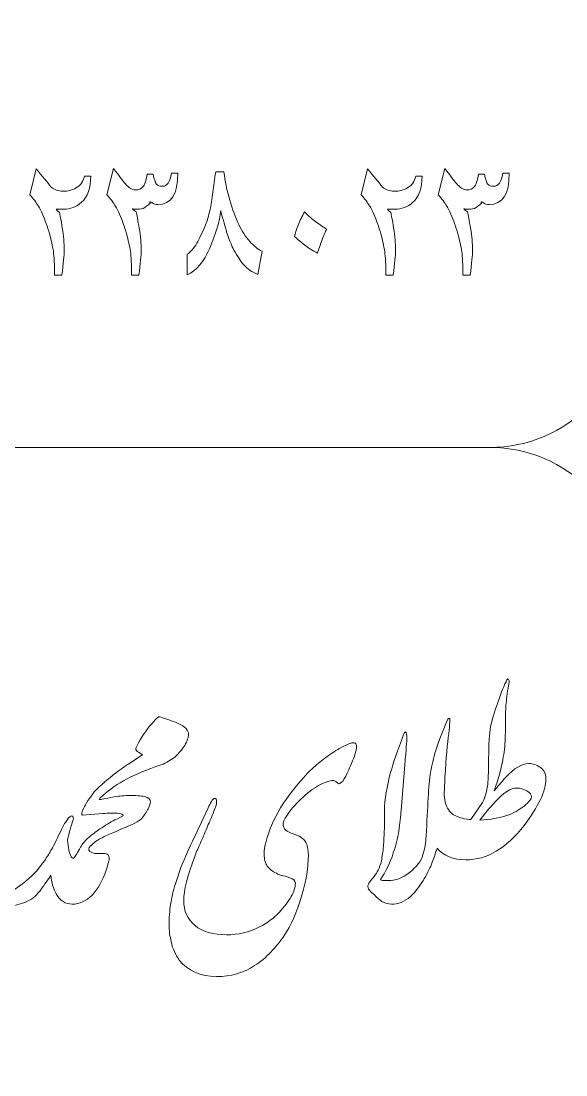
# Model space of a CAD drawing. Header units: millimetres. Extents: x 62 to 462, y 96 to 456.
# Drawn here: x 111.42 to 121.17, y 285.08 to 303.93 of the extents above; entities that cross this region are included whole.
import ezdxf

# ---------------------------------------------------------------- set-up
doc = ezdxf.new("R2010")
doc.units = ezdxf.units.MM
doc.header["$MEASUREMENT"] = 0
doc.layers.add('Layer 1', color=7, linetype='Continuous')

msp = doc.modelspace()

# ---------------------------------------------------------------- linework, layer by layer
at = {"layer": 'Layer 1', "color": 250, "lineweight": 18}
for points, knots in [([(104.8067, 316.3033), (104.8067, 316.3033), (119.8067, 316.3033), (119.8067, 316.3033), (121.1837, 316.3033), (122.3067, 315.1803), (122.3067, 313.8033), (122.3067, 313.8033), (122.3067, 298.8033), (122.3067, 298.8033), (122.3067, 297.4264), (121.1837, 296.3033), (119.8067, 296.3033), (119.8067, 296.3033), (104.8067, 296.3033), (104.8067, 296.3033), (103.4298, 296.3033), (102.3067, 297.4264), (102.3067, 298.8033), (102.3067, 298.8033), (102.3067, 313.8033), (102.3067, 313.8033), (102.3067, 315.1803), (103.4298, 316.3033), (104.8067, 316.3033)], [0, 0, 0, 0, 0.125, 0.125, 0.125, 0.25, 0.25, 0.25, 0.375, 0.375, 0.375, 0.5, 0.5, 0.5, 0.625, 0.625, 0.625, 0.75, 0.75, 0.75, 0.875, 0.875, 0.875, 1, 1, 1, 1]), ([(104.8067, 296.3033), (104.8067, 296.3033), (119.8067, 296.3033), (119.8067, 296.3033), (121.1837, 296.3033), (122.3067, 295.1803), (122.3067, 293.8033), (122.3067, 293.8033), (122.3067, 278.8033), (122.3067, 278.8033), (122.3067, 277.4264), (121.1837, 276.3033), (119.8067, 276.3033), (119.8067, 276.3033), (104.8067, 276.3033), (104.8067, 276.3033), (103.4298, 276.3033), (102.3067, 277.4264), (102.3067, 278.8033), (102.3067, 278.8033), (102.3067, 293.8033), (102.3067, 293.8033), (102.3067, 295.1803), (103.4298, 296.3033), (104.8067, 296.3033)], [0, 0, 0, 0, 0.125, 0.125, 0.125, 0.25, 0.25, 0.25, 0.375, 0.375, 0.375, 0.5, 0.5, 0.5, 0.625, 0.625, 0.625, 0.75, 0.75, 0.75, 0.875, 0.875, 0.875, 1, 1, 1, 1]), ([(118.9892, 290.0833), (118.9943, 290.0275), (119.0045, 289.9738), (119.0195, 289.9216), (119.0501, 289.8275), (119.1065, 289.7593), (119.1889, 289.7193), (119.2712, 289.6793), (119.3641, 289.6558), (119.4676, 289.6487), (119.4676, 289.6487), (119.6745, 289.9521), (119.6745, 289.9521), (119.7086, 290.0098), (119.7392, 290.1074), (119.7639, 290.2449), (119.7756, 290.3202), (119.7827, 290.4872), (119.7851, 290.7424), (119.7874, 290.9987), (119.798, 291.1892), (119.8192, 291.3127), (119.8427, 291.4279), (119.8874, 291.5761), (119.9532, 291.7584), (120.0202, 291.9418), (120.0614, 292.0476), (120.0755, 292.0759), (120.0908, 292.1041), (120.1026, 292.1276), (120.112, 292.1464), (120.1237, 292.1652), (120.1343, 292.1687), (120.1425, 292.1582), (120.1519, 292.1476), (120.1543, 292.1299), (120.1496, 292.1041), (120.1249, 291.95), (120.1073, 291.8254), (120.0979, 291.7278), (120.0896, 291.6302), (120.0849, 291.5373), (120.0861, 291.4491), (120.0873, 291.3609), (120.0861, 291.2468), (120.0814, 291.1069), (120.0767, 290.967), (120.0626, 290.8376), (120.0391, 290.72), (120.0167, 290.6012), (119.9885, 290.4872), (119.9532, 290.3755), (119.9191, 290.2649), (119.8956, 290.1944), (119.885, 290.1638), (119.9403, 290.2332), (120.0073, 290.312), (120.0884, 290.4025), (120.2413, 290.5683), (120.3812, 290.6506), (120.5047, 290.6506), (120.58, 290.6506), (120.6494, 290.6259), (120.7117, 290.5777), (120.7752, 290.5319), (120.8081, 290.4672), (120.8081, 290.3813), (120.8081, 290.1603), (120.6776, 289.8816), (120.4189, 289.5429), (120.1014, 289.1337), (119.7545, 288.9291), (119.3782, 288.9291), (119.1515, 288.9291), (118.9798, 288.9978), (118.8622, 289.1361), (118.8537, 289.1085), (118.8454, 289.0834), (118.8372, 289.0608), (118.8172, 288.9926), (118.7878, 288.9115), (118.749, 288.8186), (118.7114, 288.7257), (118.6585, 288.6269), (118.5915, 288.5234), (118.5233, 288.4199), (118.4551, 288.3364), (118.3857, 288.2718), (118.2787, 288.1789), (118.1646, 288.1342), (118.0447, 288.1365), (117.9835, 288.1389), (117.9271, 288.1553), (117.8765, 288.1859), (117.8283, 288.2177), (117.7836, 288.2576), (117.7425, 288.3035), (117.7048, 288.3329), (117.6825, 288.3529), (117.6731, 288.3611), (117.6413, 288.3917), (117.6249, 288.4223), (117.6249, 288.454), (117.6249, 288.4775), (117.6366, 288.5046), (117.659, 288.534), (117.6825, 288.5634), (117.7083, 288.5975), (117.7389, 288.6339), (117.7519, 288.6516), (117.7707, 288.6798), (117.793, 288.7163), (117.8165, 288.7527), (117.8365, 288.8021), (117.8542, 288.8632), (117.8706, 288.9232), (117.8859, 289.0032), (117.8965, 289.102), (117.9059, 289.2007), (117.9118, 289.2866), (117.9141, 289.3571), (117.9141, 289.3571), (117.9212, 289.5712), (117.9212, 289.5712), (117.9235, 289.6441), (117.9235, 289.7217), (117.9212, 289.8016), (117.9259, 290.0133), (117.9623, 290.2426), (118.0317, 290.4907), (118.0799, 290.6589), (118.1564, 290.8847), (118.2622, 291.1692), (118.2693, 291.1881), (118.2763, 291.1998), (118.2834, 291.2069), (118.2893, 291.2139), (118.2951, 291.2174), (118.2998, 291.2174), (118.3163, 291.2151), (118.3234, 291.1716), (118.321, 291.0869), (118.3187, 291.0458), (118.314, 290.9787), (118.3069, 290.887), (118.2998, 290.7929), (118.2951, 290.733), (118.2928, 290.7083), (118.2928, 290.7083), (118.2175, 289.8122), (118.2175, 289.8122), (118.2128, 289.704), (118.1999, 289.5817), (118.1799, 289.443), (118.1564, 289.3101), (118.1235, 289.1807), (118.0799, 289.0537), (118.02, 288.868), (117.9424, 288.708), (117.8483, 288.5751), (117.853, 288.5657), (117.8718, 288.561), (117.9036, 288.561), (117.9036, 288.561), (117.9906, 288.5575), (117.9906, 288.5575), (118.1164, 288.5528), (118.2422, 288.601), (118.3692, 288.701), (118.495, 288.8009), (118.5762, 288.9068), (118.6103, 289.0173), (118.6444, 289.129), (118.6632, 289.2407), (118.6656, 289.3536), (118.6808, 289.6135), (118.6938, 289.8393), (118.7032, 290.0309), (118.7126, 290.2226), (118.7267, 290.3778), (118.7467, 290.4978), (118.7655, 290.6166), (118.7973, 290.7471), (118.8408, 290.887), (118.8843, 291.0269), (118.9537, 291.208), (119.0477, 291.4315), (119.0618, 291.4538), (119.0736, 291.4632), (119.0854, 291.4585), (119.0971, 291.4538), (119.0924, 291.3644), (119.0701, 291.1881), (119.0477, 291.0128), (119.0254, 290.753), (119.003, 290.4084), (119.0007, 290.3188), (118.9961, 290.2108), (118.9892, 290.0833)], [0, 0, 0, 0, 0.0151515, 0.0151515, 0.0151515, 0.030303, 0.030303, 0.030303, 0.0454545, 0.0454545, 0.0454545, 0.0606061, 0.0606061, 0.0606061, 0.0757576, 0.0757576, 0.0757576, 0.0909091, 0.0909091, 0.0909091, 0.1060606, 0.1060606, 0.1060606, 0.1212121, 0.1212121, 0.1212121, 0.1363636, 0.1363636, 0.1363636, 0.1515152, 0.1515152, 0.1515152, 0.1666667, 0.1666667, 0.1666667, 0.1818182, 0.1818182, 0.1818182, 0.1969697, 0.1969697, 0.1969697, 0.2121212, 0.2121212, 0.2121212, 0.2272727, 0.2272727, 0.2272727, 0.2424242, 0.2424242, 0.2424242, 0.2575758, 0.2575758, 0.2575758, 0.2727273, 0.2727273, 0.2727273, 0.2878788, 0.2878788, 0.2878788, 0.3030303, 0.3030303, 0.3030303, 0.3181818, 0.3181818, 0.3181818, 0.3333333, 0.3333333, 0.3333333, 0.3484848, 0.3484848, 0.3484848, 0.3636364, 0.3636364, 0.3636364, 0.3787879, 0.3787879, 0.3787879, 0.3939394, 0.3939394, 0.3939394, 0.4090909, 0.4090909, 0.4090909, 0.4242424, 0.4242424, 0.4242424, 0.4393939, 0.4393939, 0.4393939, 0.4545455, 0.4545455, 0.4545455, 0.469697, 0.469697, 0.469697, 0.4848485, 0.4848485, 0.4848485, 0.5, 0.5, 0.5, 0.5151515, 0.5151515, 0.5151515, 0.530303, 0.530303, 0.530303, 0.5454545, 0.5454545, 0.5454545, 0.5606061, 0.5606061, 0.5606061, 0.5757576, 0.5757576, 0.5757576, 0.5909091, 0.5909091, 0.5909091, 0.6060606, 0.6060606, 0.6060606, 0.6212121, 0.6212121, 0.6212121, 0.6363636, 0.6363636, 0.6363636, 0.6515152, 0.6515152, 0.6515152, 0.6666667, 0.6666667, 0.6666667, 0.6818182, 0.6818182, 0.6818182, 0.6969697, 0.6969697, 0.6969697, 0.7121212, 0.7121212, 0.7121212, 0.7272727, 0.7272727, 0.7272727, 0.7424242, 0.7424242, 0.7424242, 0.7575758, 0.7575758, 0.7575758, 0.7727273, 0.7727273, 0.7727273, 0.7878788, 0.7878788, 0.7878788, 0.8030303, 0.8030303, 0.8030303, 0.8181818, 0.8181818, 0.8181818, 0.8333333, 0.8333333, 0.8333333, 0.8484848, 0.8484848, 0.8484848, 0.8636364, 0.8636364, 0.8636364, 0.8787879, 0.8787879, 0.8787879, 0.8939394, 0.8939394, 0.8939394, 0.9090909, 0.9090909, 0.9090909, 0.9242424, 0.9242424, 0.9242424, 0.9393939, 0.9393939, 0.9393939, 0.9545455, 0.9545455, 0.9545455, 0.969697, 0.969697, 0.969697, 0.9848485, 0.9848485, 0.9848485, 1, 1, 1, 1]), ([(112.8812, 290.2896), (112.9388, 290.3379), (113.0211, 290.4037), (113.1293, 290.4896), (113.2351, 290.5695), (113.3069, 290.6224), (113.3468, 290.6471), (113.3468, 290.6471), (113.5938, 290.8094), (113.5938, 290.8094), (113.5879, 290.8141), (113.5632, 290.8294), (113.5221, 290.8541), (113.4903, 290.8706), (113.4738, 290.8929), (113.4738, 290.9235), (113.5338, 291.0563), (113.6161, 291.1881), (113.722, 291.3198), (113.8254, 291.4432), (113.8854, 291.4997), (113.9042, 291.4879), (114.09, 291.4244), (114.2006, 291.3833), (114.2347, 291.368), (114.357, 291.3103), (114.4181, 291.2445), (114.4181, 291.1716), (114.4181, 291.121), (114.3946, 291.0552), (114.3487, 290.9752), (114.2982, 290.8964), (114.2405, 290.8294), (114.177, 290.7718), (114.1053, 290.7118), (114.0218, 290.6636), (113.9254, 290.6271), (113.6749, 290.5425), (113.4703, 290.4578), (113.3104, 290.3731), (113.153, 290.291), (113.0115, 290.194), (112.8872, 290.0812), (112.8872, 290.0812), (112.8823, 290.0733), (112.8823, 290.0733), (112.8565, 290.058), (112.84, 290.0427), (112.8318, 290.0286), (112.8235, 290.0145), (112.82, 290.0074), (112.82, 290.0051), (112.84, 290.0098), (112.927, 290.0251), (113.0787, 290.0533), (113.1904, 290.0709), (113.2845, 290.0803), (113.3609, 290.0803), (113.4703, 290.0803), (113.5608, 290.0733), (113.629, 290.0603), (113.7008, 290.0462), (113.7361, 290.0133), (113.7361, 289.9604), (113.7361, 289.9392), (113.7231, 289.9004), (113.6984, 289.8428), (113.6655, 289.7828), (113.6243, 289.7228), (113.5738, 289.6641), (113.5397, 289.6241), (113.4174, 289.5617), (113.2069, 289.4747), (112.9976, 289.3865), (112.8682, 289.3277), (112.82, 289.2972), (112.7718, 289.2654), (112.7353, 289.2395), (112.7095, 289.2196), (112.6956, 289.2012), (112.6804, 289.1876), (112.664, 289.179), (112.6281, 289.1378), (112.6233, 289.105), (112.6507, 289.0808), (112.6777, 289.0549), (112.7236, 289.042), (112.7883, 289.0408), (112.8529, 289.0396), (112.9, 289.0396), (112.9294, 289.0396), (112.9752, 289.0349), (112.9988, 289.0079), (112.9988, 288.9597), (112.9988, 288.9256), (112.9799, 288.8527), (112.9435, 288.7433), (112.8788, 288.5505), (112.7953, 288.4023), (112.6918, 288.2988), (112.5837, 288.1906), (112.4661, 288.1365), (112.3367, 288.1365), (112.2156, 288.1365), (112.1203, 288.1977), (112.051, 288.3188), (111.9982, 288.4152), (111.9658, 288.5273), (111.955, 288.6547), (111.9082, 288.5842), (111.845, 288.4918), (111.7652, 288.3776), (111.717, 288.3176), (111.6758, 288.2753), (111.6405, 288.2506), (111.5947, 288.2177), (111.5488, 288.1918), (111.5018, 288.173), (111.4548, 288.153), (111.403, 288.1377), (111.3466, 288.1248), (111.2901, 288.1118), (111.2349, 288.0989), (111.1796, 288.0848), (111.1796, 288.0848), (110.9515, 288.0295), (110.9515, 288.0295), (110.8597, 288.0142), (110.8033, 288.0119), (110.7833, 288.0225), (110.7833, 288.0554), (110.8209, 288.0954), (110.8974, 288.1436), (110.9656, 288.1871), (111.0361, 288.2318), (111.1067, 288.2765), (111.1784, 288.3211), (111.249, 288.3647), (111.3207, 288.4082), (111.5018, 288.5352), (111.6382, 288.6539), (111.7276, 288.7633), (111.7958, 288.8491), (111.8499, 288.9232), (111.8887, 288.9879), (111.9145, 289.0243), (111.9522, 289.0878), (112.0027, 289.1772), (112.0027, 289.1772), (112.0361, 289.2455), (112.0361, 289.2455), (112.044, 289.2642), (112.0525, 289.2821), (112.0616, 289.2995), (112.0657, 289.3079), (112.0699, 289.3159), (112.0743, 289.3238), (112.0743, 289.3238), (112.1509, 289.4806), (112.1509, 289.4806), (112.185, 289.5512), (112.2191, 289.6088), (112.2509, 289.6523), (112.2802, 289.6958), (112.3085, 289.717), (112.3332, 289.7146), (112.3567, 289.7029), (112.3637, 289.6805), (112.3543, 289.6452), (112.3285, 289.57), (112.3132, 289.5206), (112.3061, 289.4971), (112.28, 289.4103), (112.263, 289.3417), (112.2554, 289.292), (112.267, 289.084), (112.301, 288.9713), (112.3579, 288.9526), (112.3826, 288.9785), (112.419, 289.0338), (112.4649, 289.1184), (112.4919, 289.169), (112.5131, 289.2031), (112.526, 289.2219), (112.5295, 289.2262), (112.5334, 289.2299), (112.5378, 289.233), (112.5585, 289.2585), (112.5841, 289.2855), (112.613, 289.3124), (112.6848, 289.3771), (112.7565, 289.4324), (112.8306, 289.4806), (112.9247, 289.5429), (113.0152, 289.597), (113.1022, 289.6429), (113.1093, 289.6476), (113.1587, 289.6723), (113.2504, 289.7158), (113.2504, 289.7381), (113.2139, 289.7546), (113.1399, 289.764), (113.0764, 289.7664), (112.9893, 289.764), (112.8823, 289.7569), (112.8823, 289.7569), (112.5237, 289.7287), (112.5237, 289.7287), (112.5072, 289.7287), (112.5025, 289.7428), (112.5096, 289.7699), (112.5237, 289.8299), (112.5684, 289.9169), (112.646, 290.0286), (112.7214, 290.14), (112.7991, 290.225), (112.8791, 290.2849), (112.8791, 290.2849), (112.8812, 290.2896), (112.8812, 290.2896)], [0, 0, 0, 0, 0.0136986, 0.0136986, 0.0136986, 0.0273973, 0.0273973, 0.0273973, 0.0410959, 0.0410959, 0.0410959, 0.0547945, 0.0547945, 0.0547945, 0.0684932, 0.0684932, 0.0684932, 0.0821918, 0.0821918, 0.0821918, 0.0958904, 0.0958904, 0.0958904, 0.109589, 0.109589, 0.109589, 0.1232877, 0.1232877, 0.1232877, 0.1369863, 0.1369863, 0.1369863, 0.1506849, 0.1506849, 0.1506849, 0.1643836, 0.1643836, 0.1643836, 0.1780822, 0.1780822, 0.1780822, 0.1917808, 0.1917808, 0.1917808, 0.2054795, 0.2054795, 0.2054795, 0.2191781, 0.2191781, 0.2191781, 0.2328767, 0.2328767, 0.2328767, 0.2465753, 0.2465753, 0.2465753, 0.260274, 0.260274, 0.260274, 0.2739726, 0.2739726, 0.2739726, 0.2876712, 0.2876712, 0.2876712, 0.3013699, 0.3013699, 0.3013699, 0.3150685, 0.3150685, 0.3150685, 0.3287671, 0.3287671, 0.3287671, 0.3424658, 0.3424658, 0.3424658, 0.3561644, 0.3561644, 0.3561644, 0.369863, 0.369863, 0.369863, 0.3835616, 0.3835616, 0.3835616, 0.3972603, 0.3972603, 0.3972603, 0.4109589, 0.4109589, 0.4109589, 0.4246575, 0.4246575, 0.4246575, 0.4383562, 0.4383562, 0.4383562, 0.4520548, 0.4520548, 0.4520548, 0.4657534, 0.4657534, 0.4657534, 0.4794521, 0.4794521, 0.4794521, 0.4931507, 0.4931507, 0.4931507, 0.5068493, 0.5068493, 0.5068493, 0.5205479, 0.5205479, 0.5205479, 0.5342466, 0.5342466, 0.5342466, 0.5479452, 0.5479452, 0.5479452, 0.5616438, 0.5616438, 0.5616438, 0.5753425, 0.5753425, 0.5753425, 0.5890411, 0.5890411, 0.5890411, 0.6027397, 0.6027397, 0.6027397, 0.6164384, 0.6164384, 0.6164384, 0.630137, 0.630137, 0.630137, 0.6438356, 0.6438356, 0.6438356, 0.6575342, 0.6575342, 0.6575342, 0.6712329, 0.6712329, 0.6712329, 0.6849315, 0.6849315, 0.6849315, 0.6986301, 0.6986301, 0.6986301, 0.7123288, 0.7123288, 0.7123288, 0.7260274, 0.7260274, 0.7260274, 0.739726, 0.739726, 0.739726, 0.7534247, 0.7534247, 0.7534247, 0.7671233, 0.7671233, 0.7671233, 0.7808219, 0.7808219, 0.7808219, 0.7945205, 0.7945205, 0.7945205, 0.8082192, 0.8082192, 0.8082192, 0.8219178, 0.8219178, 0.8219178, 0.8356164, 0.8356164, 0.8356164, 0.8493151, 0.8493151, 0.8493151, 0.8630137, 0.8630137, 0.8630137, 0.8767123, 0.8767123, 0.8767123, 0.890411, 0.890411, 0.890411, 0.9041096, 0.9041096, 0.9041096, 0.9178082, 0.9178082, 0.9178082, 0.9315068, 0.9315068, 0.9315068, 0.9452055, 0.9452055, 0.9452055, 0.9589041, 0.9589041, 0.9589041, 0.9726027, 0.9726027, 0.9726027, 0.9863014, 0.9863014, 0.9863014, 1, 1, 1, 1]), ([(117.4214, 290.9341), (117.4132, 290.8764), (117.3979, 290.8212), (117.3791, 290.7671), (117.3591, 290.713), (117.3273, 290.6377), (117.2827, 290.5413), (117.238, 290.4449), (117.2109, 290.3896), (117.2015, 290.3755), (117.1651, 290.3179), (117.1321, 290.2896), (117.1051, 290.2896), (117.0839, 290.3038), (117.0663, 290.3167), (117.0498, 290.3296), (117.0334, 290.3426), (117.0192, 290.3484), (117.0051, 290.3484), (116.9475, 290.3484), (116.8723, 290.3249), (116.7782, 290.2779), (116.6829, 290.2308), (116.5806, 290.1556), (116.4677, 290.0521), (116.3548, 289.9486), (116.2667, 289.8522), (116.2032, 289.7628), (116.1408, 289.6735), (116.1091, 289.6111), (116.1091, 289.577), (116.1091, 289.5265), (116.1244, 289.4865), (116.1573, 289.4594), (116.1843, 289.4383), (116.2337, 289.4148), (116.3055, 289.3877), (116.376, 289.3595), (116.4242, 289.3371), (116.4466, 289.3183), (116.523, 289.2654), (116.5606, 289.1619), (116.5606, 289.0079), (116.5606, 288.795), (116.5207, 288.5505), (116.4395, 288.2765), (116.3596, 288.0013), (116.2537, 287.7638), (116.1232, 287.5615), (116.0562, 287.4674), (115.9786, 287.3733), (115.8892, 287.2793), (115.7998, 287.184), (115.7034, 287.1041), (115.5999, 287.037), (115.4023, 286.9065), (115.1742, 286.8407), (114.9179, 286.8407), (114.6262, 286.8454), (114.404, 286.9441), (114.2523, 287.137), (114.1841, 287.2358), (114.1359, 287.3404), (114.11, 287.451), (114.083, 287.5615), (114.07, 287.6662), (114.07, 287.7649), (114.07, 287.8908), (114.0794, 288.0142), (114.0971, 288.1353), (114.1159, 288.2553), (114.1441, 288.3764), (114.1829, 288.4987), (114.2429, 288.6963), (114.3146, 288.8868), (114.4005, 289.0702), (114.4851, 289.2537), (114.5533, 289.4018), (114.6062, 289.5147), (114.6062, 289.5147), (114.7685, 289.8593), (114.7685, 289.8593), (114.7873, 289.8981), (114.8062, 289.9357), (114.8273, 289.9733), (114.8473, 290.0098), (114.8661, 290.0274), (114.8826, 290.0274), (114.9049, 290.0274), (114.9179, 290.0098), (114.919, 289.9733), (114.9202, 289.9357), (114.9155, 289.9086), (114.9061, 289.8898), (114.8814, 289.824), (114.8591, 289.7675), (114.8414, 289.7228), (114.8226, 289.6782), (114.7956, 289.6135), (114.7579, 289.5288), (114.7215, 289.443), (114.6815, 289.3513), (114.6392, 289.2525), (114.5968, 289.1537), (114.5616, 289.0726), (114.5345, 289.0079), (114.3993, 288.6504), (114.3311, 288.3811), (114.3311, 288.2024), (114.3311, 288.0142), (114.3981, 287.8649), (114.5333, 287.7543), (114.6674, 287.6438), (114.8567, 287.5885), (115.1001, 287.5885), (115.3024, 287.5885), (115.4976, 287.6356), (115.6869, 287.7297), (115.8269, 287.8014), (115.9444, 287.8872), (116.0385, 287.9884), (116.1326, 288.0895), (116.2043, 288.1847), (116.2537, 288.2729), (116.3031, 288.3611), (116.3278, 288.4411), (116.3278, 288.5116), (116.3278, 288.5552), (116.2949, 288.5881), (116.229, 288.6081), (116.1632, 288.6292), (116.1161, 288.6433), (116.0867, 288.6504), (116.0585, 288.6563), (116.0256, 288.6692), (115.988, 288.688), (115.9174, 288.7221), (115.8633, 288.7656), (115.8257, 288.8174), (115.7892, 288.8691), (115.7704, 288.9397), (115.7704, 289.0291), (115.7704, 289.1643), (115.8151, 289.3371), (115.9033, 289.5453), (115.9915, 289.7546), (116.1161, 289.9604), (116.2772, 290.1626), (116.4089, 290.3273), (116.5289, 290.4625), (116.6359, 290.5648), (116.6935, 290.6177), (116.7676, 290.6789), (116.857, 290.7459), (116.9463, 290.8141), (117.0334, 290.8717), (117.1192, 290.9199), (117.2227, 290.9799), (117.3038, 291.014), (117.3638, 291.0234), (117.3885, 291.0234), (117.4061, 291.0128), (117.4155, 290.9928), (117.4238, 290.9717), (117.4261, 290.9529), (117.4214, 290.9341)], [0, 0, 0, 0, 0.0181818, 0.0181818, 0.0181818, 0.0363636, 0.0363636, 0.0363636, 0.0545455, 0.0545455, 0.0545455, 0.0727273, 0.0727273, 0.0727273, 0.0909091, 0.0909091, 0.0909091, 0.1090909, 0.1090909, 0.1090909, 0.1272727, 0.1272727, 0.1272727, 0.1454545, 0.1454545, 0.1454545, 0.1636364, 0.1636364, 0.1636364, 0.1818182, 0.1818182, 0.1818182, 0.2, 0.2, 0.2, 0.2181818, 0.2181818, 0.2181818, 0.2363636, 0.2363636, 0.2363636, 0.2545455, 0.2545455, 0.2545455, 0.2727273, 0.2727273, 0.2727273, 0.2909091, 0.2909091, 0.2909091, 0.3090909, 0.3090909, 0.3090909, 0.3272727, 0.3272727, 0.3272727, 0.3454545, 0.3454545, 0.3454545, 0.3636364, 0.3636364, 0.3636364, 0.3818182, 0.3818182, 0.3818182, 0.4, 0.4, 0.4, 0.4181818, 0.4181818, 0.4181818, 0.4363636, 0.4363636, 0.4363636, 0.4545455, 0.4545455, 0.4545455, 0.4727273, 0.4727273, 0.4727273, 0.4909091, 0.4909091, 0.4909091, 0.5090909, 0.5090909, 0.5090909, 0.5272727, 0.5272727, 0.5272727, 0.5454545, 0.5454545, 0.5454545, 0.5636364, 0.5636364, 0.5636364, 0.5818182, 0.5818182, 0.5818182, 0.6, 0.6, 0.6, 0.6181818, 0.6181818, 0.6181818, 0.6363636, 0.6363636, 0.6363636, 0.6545455, 0.6545455, 0.6545455, 0.6727273, 0.6727273, 0.6727273, 0.6909091, 0.6909091, 0.6909091, 0.7090909, 0.7090909, 0.7090909, 0.7272727, 0.7272727, 0.7272727, 0.7454545, 0.7454545, 0.7454545, 0.7636364, 0.7636364, 0.7636364, 0.7818182, 0.7818182, 0.7818182, 0.8, 0.8, 0.8, 0.8181818, 0.8181818, 0.8181818, 0.8363636, 0.8363636, 0.8363636, 0.8545455, 0.8545455, 0.8545455, 0.8727273, 0.8727273, 0.8727273, 0.8909091, 0.8909091, 0.8909091, 0.9090909, 0.9090909, 0.9090909, 0.9272727, 0.9272727, 0.9272727, 0.9454545, 0.9454545, 0.9454545, 0.9636364, 0.9636364, 0.9636364, 0.9818182, 0.9818182, 0.9818182, 1, 1, 1, 1]), ([(120.5529, 290.0638), (120.5529, 290.0932), (120.5259, 290.125), (120.4706, 290.1603), (120.4106, 290.1944), (120.3507, 290.212), (120.2907, 290.212), (120.1813, 290.2167), (120.0473, 290.1297), (119.8921, 289.9533), (119.845, 289.9051), (119.7568, 289.8004), (119.6263, 289.6393), (119.8192, 289.6487), (119.9779, 289.6758), (120.1037, 289.7193), (120.2284, 289.7628), (120.3342, 289.8204), (120.4189, 289.891), (120.5082, 289.9627), (120.5529, 290.0203), (120.5529, 290.0638)], [0, 0, 0, 0, 0.1428571, 0.1428571, 0.1428571, 0.2857143, 0.2857143, 0.2857143, 0.4285714, 0.4285714, 0.4285714, 0.5714286, 0.5714286, 0.5714286, 0.7142857, 0.7142857, 0.7142857, 0.8571429, 0.8571429, 0.8571429, 1, 1, 1, 1])]:
    msp.add_open_spline(points, degree=3, knots=knots, dxfattribs=at)
at = {"layer": 'Layer 1', "color": 250, "lineweight": 9}
for points, knots in [([(112.1691, 300.8859), (112.2555, 300.8859), (112.3337, 300.9059), (112.4048, 300.9447), (112.4865, 300.9893), (112.5365, 301.0593), (112.5547, 301.1545), (112.5547, 301.1545), (112.6688, 301.1545), (112.6688, 301.1545), (112.6688, 300.9435), (112.6141, 300.7877), (112.5048, 300.6877), (112.4154, 300.6054), (112.3067, 300.5637), (112.1797, 300.5637), (112.1797, 300.5637), (112.1538, 300.5637), (112.1538, 300.5637), (112.1168, 300.5637), (112.0868, 300.5649), (112.0633, 300.5672), (112.0398, 300.5696), (112.055, 300.549), (112.1091, 300.5055), (112.1203, 300.4655), (112.1373, 300.3726), (112.1597, 300.2274), (112.182, 300.0822), (112.1932, 299.9523), (112.1932, 299.8388), (112.1932, 299.7436), (112.1797, 299.5925), (112.152, 299.3862), (112.152, 299.3862), (112.0209, 299.3862), (112.0209, 299.3862), (112.0209, 299.5696), (112.0139, 299.7107), (111.9998, 299.8089), (111.9851, 299.907), (111.9622, 300.0123), (111.9298, 300.1246), (111.894, 300.2486), (111.8528, 300.3668), (111.8058, 300.4779), (111.7828, 300.5296), (111.7582, 300.5766), (111.7317, 300.619), (111.6941, 300.6825), (111.6435, 300.7506), (111.58, 300.8241), (111.58, 300.8241), (111.6953, 301.2874), (111.6953, 301.2874), (111.8034, 301.1539), (111.891, 301.0452), (111.9592, 300.9599), (112.0186, 300.9106), (112.0885, 300.8859), (112.1691, 300.8859)], [0, 0, 0, 0, 0.05, 0.05, 0.05, 0.1, 0.1, 0.1, 0.15, 0.15, 0.15, 0.2, 0.2, 0.2, 0.25, 0.25, 0.25, 0.3, 0.3, 0.3, 0.35, 0.35, 0.35, 0.4, 0.4, 0.4, 0.45, 0.45, 0.45, 0.5, 0.5, 0.5, 0.55, 0.55, 0.55, 0.6, 0.6, 0.6, 0.65, 0.65, 0.65, 0.7, 0.7, 0.7, 0.75, 0.75, 0.75, 0.8, 0.8, 0.8, 0.85, 0.85, 0.85, 0.9, 0.9, 0.9, 0.95, 0.95, 0.95, 1, 1, 1, 1]), ([(113.9486, 300.974), (114.0345, 300.974), (114.0891, 301.0516), (114.1121, 301.2063), (114.1121, 301.2063), (114.2279, 301.2063), (114.2279, 301.2063), (114.2279, 300.833), (114.1068, 300.6466), (113.8658, 300.6466), (113.8281, 300.6466), (113.7923, 300.6584), (113.7582, 300.6819), (113.7247, 300.7054), (113.717, 300.7007), (113.737, 300.6672), (113.7382, 300.673), (113.7153, 300.6572), (113.6676, 300.619), (113.6253, 300.5837), (113.5824, 300.5655), (113.5389, 300.5655), (113.533, 300.5655), (113.526, 300.5655), (113.5171, 300.5649), (113.5083, 300.5643), (113.4983, 300.5637), (113.4872, 300.5637), (113.4666, 300.5637), (113.446, 300.5661), (113.426, 300.5702), (113.406, 300.5743), (113.4231, 300.5566), (113.4783, 300.5173), (113.4936, 300.4649), (113.5124, 300.3668), (113.536, 300.2227), (113.5595, 300.0793), (113.5712, 299.9511), (113.5712, 299.8388), (113.5712, 299.7436), (113.5577, 299.5925), (113.5301, 299.3862), (113.5301, 299.3862), (113.399, 299.3862), (113.399, 299.3862), (113.399, 299.5696), (113.3919, 299.7107), (113.3778, 299.8089), (113.3631, 299.907), (113.3402, 300.0123), (113.3079, 300.1246), (113.2726, 300.2486), (113.2308, 300.3668), (113.1838, 300.4779), (113.1609, 300.5296), (113.1362, 300.5766), (113.1097, 300.619), (113.0721, 300.6825), (113.0216, 300.7506), (112.9581, 300.8241), (112.9581, 300.8241), (113.0756, 301.2927), (113.0756, 301.2927), (113.1756, 301.1592), (113.2444, 301.0699), (113.282, 301.024), (113.3478, 300.9482), (113.4078, 300.91), (113.4631, 300.91), (113.526, 300.91), (113.5724, 300.9282), (113.6024, 300.9635), (113.6312, 300.9981), (113.6571, 301.0734), (113.68, 301.1892), (113.68, 301.1892), (113.787, 301.1892), (113.787, 301.1892), (113.8028, 301.0975), (113.8222, 301.0387), (113.8452, 301.0128), (113.8681, 300.987), (113.9028, 300.974), (113.9486, 300.974)], [0, 0, 0, 0, 0.0357143, 0.0357143, 0.0357143, 0.0714286, 0.0714286, 0.0714286, 0.1071429, 0.1071429, 0.1071429, 0.1428571, 0.1428571, 0.1428571, 0.1785714, 0.1785714, 0.1785714, 0.2142857, 0.2142857, 0.2142857, 0.25, 0.25, 0.25, 0.2857143, 0.2857143, 0.2857143, 0.3214286, 0.3214286, 0.3214286, 0.3571429, 0.3571429, 0.3571429, 0.3928571, 0.3928571, 0.3928571, 0.4285714, 0.4285714, 0.4285714, 0.4642857, 0.4642857, 0.4642857, 0.5, 0.5, 0.5, 0.5357143, 0.5357143, 0.5357143, 0.5714286, 0.5714286, 0.5714286, 0.6071429, 0.6071429, 0.6071429, 0.6428571, 0.6428571, 0.6428571, 0.6785714, 0.6785714, 0.6785714, 0.7142857, 0.7142857, 0.7142857, 0.75, 0.75, 0.75, 0.7857143, 0.7857143, 0.7857143, 0.8214286, 0.8214286, 0.8214286, 0.8571429, 0.8571429, 0.8571429, 0.8928571, 0.8928571, 0.8928571, 0.9285714, 0.9285714, 0.9285714, 0.9642857, 0.9642857, 0.9642857, 1, 1, 1, 1]), ([(114.3914, 299.7595), (114.4525, 299.7942), (114.5107, 299.8606), (114.5671, 299.9594), (114.6106, 300.034), (114.6624, 300.1434), (114.7223, 300.2868), (114.7511, 300.3544), (114.7776, 300.4438), (114.8017, 300.5555), (114.8176, 300.6348), (114.8352, 300.7401), (114.8546, 300.8723), (114.8699, 300.9758), (114.8858, 301.0957), (114.9028, 301.2321), (114.9028, 301.2321), (115.0492, 301.2321), (115.0492, 301.2321), (115.0704, 301.0669), (115.105, 300.8988), (115.1544, 300.7283), (115.2038, 300.5578), (115.2579, 300.412), (115.3167, 300.2903), (115.3714, 300.1739), (115.4372, 300.0728), (115.513, 299.987), (115.5806, 299.9076), (115.6541, 299.8494), (115.7335, 299.8112), (115.7335, 299.8112), (115.6577, 299.3962), (115.6577, 299.3962), (115.553, 299.4373), (115.4707, 299.4932), (115.4102, 299.5631), (115.3502, 299.6331), (115.2902, 299.7236), (115.2303, 299.8336), (115.1891, 299.9106), (115.1515, 299.9982), (115.1186, 300.0957), (115.0933, 300.1716), (115.0627, 300.2768), (115.0269, 300.4126), (114.9998, 300.5137), (114.9881, 300.5561), (114.9928, 300.5396), (114.9722, 300.3491), (114.9069, 300.1257), (114.7982, 299.87), (114.6947, 299.6278), (114.5595, 299.4673), (114.3914, 299.3891), (114.3914, 299.3891), (114.3914, 299.7595), (114.3914, 299.7595)], [0, 0, 0, 0, 0.0526316, 0.0526316, 0.0526316, 0.1052632, 0.1052632, 0.1052632, 0.1578947, 0.1578947, 0.1578947, 0.2105263, 0.2105263, 0.2105263, 0.2631579, 0.2631579, 0.2631579, 0.3157895, 0.3157895, 0.3157895, 0.3684211, 0.3684211, 0.3684211, 0.4210526, 0.4210526, 0.4210526, 0.4736842, 0.4736842, 0.4736842, 0.5263158, 0.5263158, 0.5263158, 0.5789474, 0.5789474, 0.5789474, 0.6315789, 0.6315789, 0.6315789, 0.6842105, 0.6842105, 0.6842105, 0.7368421, 0.7368421, 0.7368421, 0.7894737, 0.7894737, 0.7894737, 0.8421053, 0.8421053, 0.8421053, 0.8947368, 0.8947368, 0.8947368, 0.9473684, 0.9473684, 0.9473684, 1, 1, 1, 1]), ([(118.0951, 300.8859), (118.1815, 300.8859), (118.2597, 300.9059), (118.3308, 300.9447), (118.4125, 300.9893), (118.4625, 301.0593), (118.4807, 301.1545), (118.4807, 301.1545), (118.5948, 301.1545), (118.5948, 301.1545), (118.5948, 300.9435), (118.5401, 300.7877), (118.4308, 300.6877), (118.3414, 300.6054), (118.2327, 300.5637), (118.1057, 300.5637), (118.1057, 300.5637), (118.0798, 300.5637), (118.0798, 300.5637), (118.0428, 300.5637), (118.0128, 300.5649), (117.9893, 300.5672), (117.9658, 300.5696), (117.981, 300.549), (118.0351, 300.5055), (118.0463, 300.4655), (118.0633, 300.3726), (118.0857, 300.2274), (118.108, 300.0822), (118.1192, 299.9523), (118.1192, 299.8388), (118.1192, 299.7436), (118.1057, 299.5925), (118.078, 299.3862), (118.078, 299.3862), (117.9469, 299.3862), (117.9469, 299.3862), (117.9469, 299.5696), (117.9399, 299.7107), (117.9258, 299.8089), (117.9111, 299.907), (117.8882, 300.0123), (117.8558, 300.1246), (117.82, 300.2486), (117.7788, 300.3668), (117.7318, 300.4779), (117.7088, 300.5296), (117.6842, 300.5766), (117.6577, 300.619), (117.6201, 300.6825), (117.5695, 300.7506), (117.506, 300.8241), (117.506, 300.8241), (117.6213, 301.2874), (117.6213, 301.2874), (117.7294, 301.1539), (117.817, 301.0452), (117.8852, 300.9599), (117.9446, 300.9106), (118.0145, 300.8859), (118.0951, 300.8859)], [0, 0, 0, 0, 0.05, 0.05, 0.05, 0.1, 0.1, 0.1, 0.15, 0.15, 0.15, 0.2, 0.2, 0.2, 0.25, 0.25, 0.25, 0.3, 0.3, 0.3, 0.35, 0.35, 0.35, 0.4, 0.4, 0.4, 0.45, 0.45, 0.45, 0.5, 0.5, 0.5, 0.55, 0.55, 0.55, 0.6, 0.6, 0.6, 0.65, 0.65, 0.65, 0.7, 0.7, 0.7, 0.75, 0.75, 0.75, 0.8, 0.8, 0.8, 0.85, 0.85, 0.85, 0.9, 0.9, 0.9, 0.95, 0.95, 0.95, 1, 1, 1, 1]), ([(119.8746, 300.974), (119.9605, 300.974), (120.0151, 301.0516), (120.0381, 301.2063), (120.0381, 301.2063), (120.1539, 301.2063), (120.1539, 301.2063), (120.1539, 300.833), (120.0328, 300.6466), (119.7918, 300.6466), (119.7541, 300.6466), (119.7183, 300.6584), (119.6842, 300.6819), (119.6507, 300.7054), (119.643, 300.7007), (119.663, 300.6672), (119.6642, 300.673), (119.6413, 300.6572), (119.5936, 300.619), (119.5513, 300.5837), (119.5084, 300.5655), (119.4649, 300.5655), (119.459, 300.5655), (119.452, 300.5655), (119.4431, 300.5649), (119.4343, 300.5643), (119.4243, 300.5637), (119.4132, 300.5637), (119.3926, 300.5637), (119.372, 300.5661), (119.352, 300.5702), (119.332, 300.5743), (119.3491, 300.5566), (119.4043, 300.5173), (119.4196, 300.4649), (119.4384, 300.3668), (119.462, 300.2227), (119.4855, 300.0793), (119.4972, 299.9511), (119.4972, 299.8388), (119.4972, 299.7436), (119.4837, 299.5925), (119.4561, 299.3862), (119.4561, 299.3862), (119.325, 299.3862), (119.325, 299.3862), (119.325, 299.5696), (119.3179, 299.7107), (119.3038, 299.8089), (119.2891, 299.907), (119.2662, 300.0123), (119.2339, 300.1246), (119.1986, 300.2486), (119.1568, 300.3668), (119.1098, 300.4779), (119.0869, 300.5296), (119.0622, 300.5766), (119.0357, 300.619), (118.9981, 300.6825), (118.9476, 300.7506), (118.8841, 300.8241), (118.8841, 300.8241), (119.0016, 301.2927), (119.0016, 301.2927), (119.1016, 301.1592), (119.1704, 301.0699), (119.208, 301.024), (119.2738, 300.9482), (119.3338, 300.91), (119.3891, 300.91), (119.452, 300.91), (119.4984, 300.9282), (119.5284, 300.9635), (119.5572, 300.9981), (119.5831, 301.0734), (119.606, 301.1892), (119.606, 301.1892), (119.713, 301.1892), (119.713, 301.1892), (119.7288, 301.0975), (119.7482, 301.0387), (119.7712, 301.0128), (119.7941, 300.987), (119.8288, 300.974), (119.8746, 300.974)], [0, 0, 0, 0, 0.0357143, 0.0357143, 0.0357143, 0.0714286, 0.0714286, 0.0714286, 0.1071429, 0.1071429, 0.1071429, 0.1428571, 0.1428571, 0.1428571, 0.1785714, 0.1785714, 0.1785714, 0.2142857, 0.2142857, 0.2142857, 0.25, 0.25, 0.25, 0.2857143, 0.2857143, 0.2857143, 0.3214286, 0.3214286, 0.3214286, 0.3571429, 0.3571429, 0.3571429, 0.3928571, 0.3928571, 0.3928571, 0.4285714, 0.4285714, 0.4285714, 0.4642857, 0.4642857, 0.4642857, 0.5, 0.5, 0.5, 0.5357143, 0.5357143, 0.5357143, 0.5714286, 0.5714286, 0.5714286, 0.6071429, 0.6071429, 0.6071429, 0.6428571, 0.6428571, 0.6428571, 0.6785714, 0.6785714, 0.6785714, 0.7142857, 0.7142857, 0.7142857, 0.75, 0.75, 0.75, 0.7857143, 0.7857143, 0.7857143, 0.8214286, 0.8214286, 0.8214286, 0.8571429, 0.8571429, 0.8571429, 0.8928571, 0.8928571, 0.8928571, 0.9285714, 0.9285714, 0.9285714, 0.9642857, 0.9642857, 0.9642857, 1, 1, 1, 1]), ([(116.7241, 299.7771), (116.6377, 299.8218), (116.5595, 299.8718), (116.4895, 299.927), (116.4313, 299.9717), (116.3726, 300.0223), (116.3138, 300.0781), (116.3255, 300.1275), (116.3467, 300.1939), (116.3784, 300.2774), (116.4102, 300.3603), (116.4478, 300.4408), (116.4913, 300.5173), (116.5566, 300.4497), (116.6242, 300.3897), (116.6935, 300.3374), (116.7635, 300.285), (116.8288, 300.2427), (116.8911, 300.2092), (116.8634, 300.1598), (116.834, 300.0928), (116.8023, 300.0076), (116.7706, 299.9229), (116.7447, 299.8459), (116.7241, 299.7771)], [0, 0, 0, 0, 0.125, 0.125, 0.125, 0.25, 0.25, 0.25, 0.375, 0.375, 0.375, 0.5, 0.5, 0.5, 0.625, 0.625, 0.625, 0.75, 0.75, 0.75, 0.875, 0.875, 0.875, 1, 1, 1, 1])]:
    msp.add_open_spline(points, degree=3, knots=knots, dxfattribs=at)

doc.saveas('drawing.dxf')
